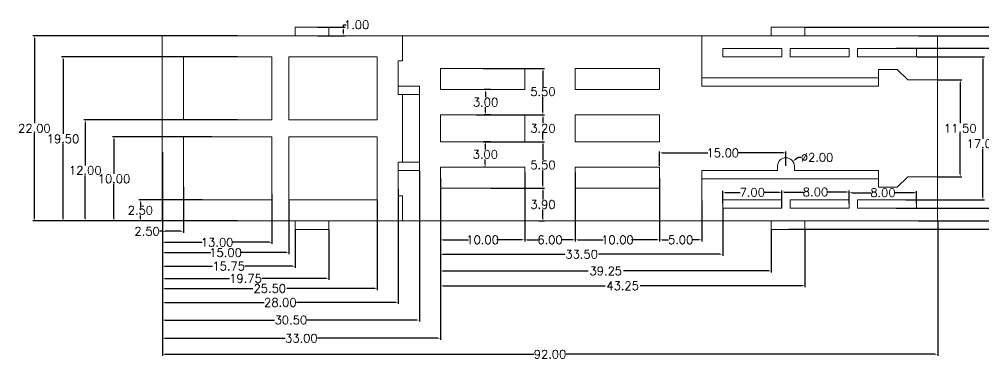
# Model space of a CAD drawing. Header units: inches. Extents: x 2307 to 3202, y 573 to 864.
# Drawn here: x 2853.2 to 2967.6, y 740.1 to 780.6 of the extents above; entities that cross this region are included whole.
import ezdxf

# ---------------------------------------------------------------- set-up
doc = ezdxf.new("R2010")
doc.units = ezdxf.units.IN
doc.styles.get("Standard").update_dxf_attribs({"font": 'txt', "bigfont": 'gbcbig.shx'})
doc.dimstyles.new('1.5', dxfattribs={"dimtxt": 1, "dimasz": 0.3, "dimexe": 0.18, "dimexo": 0.0625, "dimgap": 0.09, "dimtad": 0, "dimtih": 1, "dimtoh": 1, "dimzin": 0, "dimdsep": 46, "dimtxsty": 'Standard', "dimcen": 0, "dimadec": 0, "dimazin": 2, "dimtfac": 1, "dimtofl": 0, "dimtmove": 0, "dimatfit": 3, "dimfxl": 1, "dimtolj": 1, "dimtzin": 0, "dimarcsym": 0})

# ---------------------------------------------------------------- blocks, each defined once
blk = doc.blocks.new('*D284')
at = {"color": 0, "lineweight": -2}
for p, q in [((2870.18, 760.64), (2870.18, 755.19)), ((2872.68, 760.64), (2872.68, 755.19)), ((2870.18, 755.37), (2869.88, 755.37)), ((2872.38, 755.37), (2870.48, 755.37))]:
    blk.add_line(p, q, dxfattribs=at)
at = {"color": 0}
for points in [[(2870.48, 755.42), (2870.48, 755.32), (2870.18, 755.37)], [(2872.38, 755.42), (2872.38, 755.32), (2872.68, 755.37)]]:
    blk.add_solid(points, dxfattribs=at)
at = {"layer": 'Defpoints', "color": 0}
for p in [(2870.18, 760.7), (2872.68, 760.7), (2870.18, 755.37)]:
    blk.add_point(p, dxfattribs=at)
at = {"color": 0, "insert": (2868.37, 755.37), "char_height": 1, "attachment_point": 5}
blk.add_mtext('\\A1;2.50', dxfattribs=at)
blk = doc.blocks.new('*D285')
at = {"color": 0, "lineweight": -2}
for p, q in [((2870.18, 759.83), (2870.18, 753.89)), ((2883.18, 759.83), (2883.18, 753.89)), ((2870.48, 754.07), (2874.92, 754.07)), ((2882.88, 754.07), (2878.43, 754.07))]:
    blk.add_line(p, q, dxfattribs=at)
at = {"color": 0}
for points in [[(2870.48, 754.12), (2870.48, 754.02), (2870.18, 754.07)], [(2882.88, 754.12), (2882.88, 754.02), (2883.18, 754.07)]]:
    blk.add_solid(points, dxfattribs=at)
at = {"layer": 'Defpoints', "color": 0}
for p in [(2870.18, 759.9), (2883.18, 759.9), (2883.18, 754.07)]:
    blk.add_point(p, dxfattribs=at)
at = {"color": 0, "insert": (2876.68, 754.07), "char_height": 1, "attachment_point": 5}
blk.add_mtext('\\A1;13.00', dxfattribs=at)
blk = doc.blocks.new('*D286')
at = {"color": 0, "lineweight": -2}
for p, q in [((2870.18, 760.64), (2870.18, 752.67)), ((2885.18, 759.04), (2885.18, 752.67)), ((2870.48, 752.85), (2875.92, 752.85)), ((2884.88, 752.85), (2879.43, 752.85))]:
    blk.add_line(p, q, dxfattribs=at)
at = {"color": 0}
for points in [[(2870.48, 752.9), (2870.48, 752.8), (2870.18, 752.85)], [(2884.88, 752.9), (2884.88, 752.8), (2885.18, 752.85)]]:
    blk.add_solid(points, dxfattribs=at)
at = {"layer": 'Defpoints', "color": 0}
for p in [(2870.18, 760.7), (2885.18, 759.11), (2885.18, 752.85)]:
    blk.add_point(p, dxfattribs=at)
at = {"color": 0, "insert": (2877.68, 752.85), "char_height": 1, "attachment_point": 5}
blk.add_mtext('\\A1;15.00', dxfattribs=at)
blk = doc.blocks.new('*D287')
at = {"color": 0, "lineweight": -2}
for p, q in [((2870.18, 759.77), (2870.18, 751.05)), ((2885.93, 755.54), (2885.93, 751.05)), ((2870.48, 751.23), (2876.13, 751.23)), ((2885.63, 751.23), (2879.97, 751.23))]:
    blk.add_line(p, q, dxfattribs=at)
at = {"color": 0}
for points in [[(2870.48, 751.28), (2870.48, 751.18), (2870.18, 751.23)], [(2885.63, 751.28), (2885.63, 751.18), (2885.93, 751.23)]]:
    blk.add_solid(points, dxfattribs=at)
at = {"layer": 'Defpoints', "color": 0}
for p in [(2870.18, 759.83), (2885.93, 755.61), (2870.18, 751.23)]:
    blk.add_point(p, dxfattribs=at)
at = {"color": 0, "insert": (2878.05, 751.23), "char_height": 1, "attachment_point": 5}
blk.add_mtext('\\A1;15.75', dxfattribs=at)
blk = doc.blocks.new('*D288')
at = {"color": 0, "lineweight": -2}
for p, q in [((2870.18, 759.83), (2870.18, 749.59)), ((2889.93, 755.54), (2889.93, 749.59)), ((2870.48, 749.77), (2878.13, 749.77)), ((2889.63, 749.77), (2881.97, 749.77))]:
    blk.add_line(p, q, dxfattribs=at)
at = {"color": 0}
for points in [[(2870.48, 749.82), (2870.48, 749.72), (2870.18, 749.77)], [(2889.63, 749.82), (2889.63, 749.72), (2889.93, 749.77)]]:
    blk.add_solid(points, dxfattribs=at)
at = {"layer": 'Defpoints', "color": 0}
for p in [(2870.18, 759.9), (2889.93, 755.61), (2870.18, 749.77)]:
    blk.add_point(p, dxfattribs=at)
at = {"color": 0, "insert": (2880.05, 749.77), "char_height": 1, "attachment_point": 5}
blk.add_mtext('\\A1;19.75', dxfattribs=at)
blk = doc.blocks.new('*D289')
at = {"color": 0, "lineweight": -2}
for p, q in [((2870.18, 760.64), (2870.18, 748.4)), ((2895.68, 759.04), (2895.68, 748.4)), ((2870.48, 748.58), (2880.92, 748.58)), ((2895.38, 748.58), (2884.93, 748.58))]:
    blk.add_line(p, q, dxfattribs=at)
at = {"color": 0}
for points in [[(2870.48, 748.63), (2870.48, 748.53), (2870.18, 748.58)], [(2895.38, 748.63), (2895.38, 748.53), (2895.68, 748.58)]]:
    blk.add_solid(points, dxfattribs=at)
at = {"layer": 'Defpoints', "color": 0}
for p in [(2870.18, 760.7), (2895.68, 759.11), (2895.68, 748.58)]:
    blk.add_point(p, dxfattribs=at)
at = {"color": 0, "insert": (2882.93, 748.58), "char_height": 1, "attachment_point": 5}
blk.add_mtext('\\A1;25.50', dxfattribs=at)
blk = doc.blocks.new('*D290')
at = {"color": 0, "lineweight": -2}
for p, q in [((2898.18, 760.36), (2898.18, 746.74)), ((2870.18, 759.71), (2870.18, 746.74)), ((2870.48, 746.92), (2882.25, 746.92)), ((2897.88, 746.92), (2886.1, 746.92))]:
    blk.add_line(p, q, dxfattribs=at)
at = {"color": 0}
for points in [[(2870.48, 746.97), (2870.48, 746.87), (2870.18, 746.92)], [(2897.88, 746.97), (2897.88, 746.87), (2898.18, 746.92)]]:
    blk.add_solid(points, dxfattribs=at)
at = {"layer": 'Defpoints', "color": 0}
for p in [(2898.18, 760.42), (2870.18, 759.77), (2870.18, 746.92)]:
    blk.add_point(p, dxfattribs=at)
at = {"color": 0, "insert": (2884.18, 746.92), "char_height": 1, "attachment_point": 5}
blk.add_mtext('\\A1;28.00', dxfattribs=at)
blk = doc.blocks.new('*D291')
at = {"color": 0, "lineweight": -2}
for p, q in [((2870.18, 762.54), (2870.18, 744.65)), ((2900.68, 762.54), (2900.68, 744.65)), ((2870.48, 744.83), (2883.5, 744.83)), ((2900.38, 744.83), (2887.35, 744.83))]:
    blk.add_line(p, q, dxfattribs=at)
at = {"color": 0}
for points in [[(2870.48, 744.88), (2870.48, 744.78), (2870.18, 744.83)], [(2900.38, 744.88), (2900.38, 744.78), (2900.68, 744.83)]]:
    blk.add_solid(points, dxfattribs=at)
at = {"layer": 'Defpoints', "color": 0}
for p in [(2870.18, 762.61), (2900.68, 762.61), (2870.18, 744.83)]:
    blk.add_point(p, dxfattribs=at)
at = {"color": 0, "insert": (2885.43, 744.83), "char_height": 1, "attachment_point": 5}
blk.add_mtext('\\A1;30.50', dxfattribs=at)
blk = doc.blocks.new('*D292')
at = {"color": 0, "lineweight": -2}
for p, q in [((2870.18, 764.79), (2870.18, 742.49)), ((2903.18, 760.44), (2903.18, 742.49)), ((2870.48, 742.67), (2884.75, 742.67)), ((2902.88, 742.67), (2888.6, 742.67))]:
    blk.add_line(p, q, dxfattribs=at)
at = {"color": 0}
for points in [[(2870.48, 742.72), (2870.48, 742.62), (2870.18, 742.67)], [(2902.88, 742.72), (2902.88, 742.62), (2903.18, 742.67)]]:
    blk.add_solid(points, dxfattribs=at)
at = {"layer": 'Defpoints', "color": 0}
for p in [(2870.18, 764.85), (2903.18, 760.51), (2870.18, 742.67)]:
    blk.add_point(p, dxfattribs=at)
at = {"color": 0, "insert": (2886.68, 742.67), "char_height": 1, "attachment_point": 5}
blk.add_mtext('\\A1;33.00', dxfattribs=at)
blk = doc.blocks.new('*D293')
at = {"color": 0, "lineweight": -2}
for p, q in [((2903.18, 761.69), (2903.18, 754.18)), ((2913.18, 761.69), (2913.18, 754.18)), ((2903.48, 754.36), (2906.5, 754.36)), ((2912.88, 754.36), (2909.85, 754.36))]:
    blk.add_line(p, q, dxfattribs=at)
at = {"color": 0}
for points in [[(2903.48, 754.41), (2903.48, 754.31), (2903.18, 754.36)], [(2912.88, 754.41), (2912.88, 754.31), (2913.18, 754.36)]]:
    blk.add_solid(points, dxfattribs=at)
at = {"layer": 'Defpoints', "color": 0}
for p in [(2903.18, 761.76), (2913.18, 761.76), (2913.18, 754.36)]:
    blk.add_point(p, dxfattribs=at)
at = {"color": 0, "insert": (2908.18, 754.36), "char_height": 1, "attachment_point": 5}
blk.add_mtext('\\A1;10.00', dxfattribs=at)
blk = doc.blocks.new('*D294')
at = {"color": 0, "lineweight": -2}
for p, q in [((2913.18, 762.35), (2913.18, 754.18)), ((2919.18, 762.35), (2919.18, 754.18)), ((2913.48, 754.36), (2914.75, 754.36)), ((2918.88, 754.36), (2917.6, 754.36))]:
    blk.add_line(p, q, dxfattribs=at)
at = {"color": 0}
for points in [[(2913.48, 754.41), (2913.48, 754.31), (2913.18, 754.36)], [(2918.88, 754.41), (2918.88, 754.31), (2919.18, 754.36)]]:
    blk.add_solid(points, dxfattribs=at)
at = {"layer": 'Defpoints', "color": 0}
for p in [(2913.18, 762.41), (2919.18, 762.41), (2919.18, 754.36)]:
    blk.add_point(p, dxfattribs=at)
at = {"color": 0, "insert": (2916.18, 754.36), "char_height": 1, "attachment_point": 5}
blk.add_mtext('\\A1;6.00', dxfattribs=at)
blk = doc.blocks.new('*D295')
at = {"color": 0, "lineweight": -2}
for p, q in [((2919.18, 761.69), (2919.18, 754.18)), ((2929.18, 760.44), (2929.18, 754.18)), ((2919.48, 754.36), (2922.5, 754.36)), ((2928.88, 754.36), (2925.85, 754.36))]:
    blk.add_line(p, q, dxfattribs=at)
at = {"color": 0}
for points in [[(2919.48, 754.41), (2919.48, 754.31), (2919.18, 754.36)], [(2928.88, 754.41), (2928.88, 754.31), (2929.18, 754.36)]]:
    blk.add_solid(points, dxfattribs=at)
at = {"layer": 'Defpoints', "color": 0}
for p in [(2919.18, 761.76), (2929.18, 760.51), (2929.18, 754.36)]:
    blk.add_point(p, dxfattribs=at)
at = {"color": 0, "insert": (2924.18, 754.36), "char_height": 1, "attachment_point": 5}
blk.add_mtext('\\A1;10.00', dxfattribs=at)
blk = doc.blocks.new('*D296')
at = {"color": 0, "lineweight": -2}
for p, q in [((2929.18, 761.69), (2929.18, 754.18)), ((2934.18, 759.04), (2934.18, 754.18)), ((2929.48, 754.36), (2930.25, 754.36)), ((2933.88, 754.36), (2933.1, 754.36))]:
    blk.add_line(p, q, dxfattribs=at)
at = {"color": 0}
for points in [[(2929.48, 754.41), (2929.48, 754.31), (2929.18, 754.36)], [(2933.88, 754.41), (2933.88, 754.31), (2934.18, 754.36)]]:
    blk.add_solid(points, dxfattribs=at)
at = {"layer": 'Defpoints', "color": 0}
for p in [(2929.18, 761.76), (2934.18, 759.11), (2934.18, 754.36)]:
    blk.add_point(p, dxfattribs=at)
at = {"color": 0, "insert": (2931.68, 754.36), "char_height": 1, "attachment_point": 5}
blk.add_mtext('\\A1;5.00', dxfattribs=at)
blk = doc.blocks.new('*D297')
at = {"color": 0, "lineweight": -2}
for p, q in [((2903.18, 761.63), (2903.18, 752.47)), ((2936.68, 758.04), (2936.68, 752.47)), ((2903.48, 752.65), (2917.92, 752.65)), ((2936.38, 752.65), (2921.93, 752.65))]:
    blk.add_line(p, q, dxfattribs=at)
at = {"color": 0}
for points in [[(2903.48, 752.7), (2903.48, 752.6), (2903.18, 752.65)], [(2936.38, 752.7), (2936.38, 752.6), (2936.68, 752.65)]]:
    blk.add_solid(points, dxfattribs=at)
at = {"layer": 'Defpoints', "color": 0}
for p in [(2903.18, 761.69), (2936.68, 758.11), (2936.68, 752.65)]:
    blk.add_point(p, dxfattribs=at)
at = {"color": 0, "insert": (2919.93, 752.65), "char_height": 1, "attachment_point": 5}
blk.add_mtext('\\A1;33.50', dxfattribs=at)
blk = doc.blocks.new('*D298')
at = {"color": 0, "lineweight": -2}
for p, q in [((2942.43, 755.54), (2942.43, 750.48)), ((2903.18, 751.41), (2903.18, 750.48)), ((2903.48, 750.66), (2920.71, 750.66)), ((2942.13, 750.66), (2924.89, 750.66))]:
    blk.add_line(p, q, dxfattribs=at)
at = {"color": 0}
for points in [[(2903.48, 750.71), (2903.48, 750.61), (2903.18, 750.66)], [(2942.13, 750.71), (2942.13, 750.61), (2942.43, 750.66)]]:
    blk.add_solid(points, dxfattribs=at)
at = {"layer": 'Defpoints', "color": 0}
for p in [(2942.43, 755.61), (2903.18, 751.47), (2903.18, 750.66)]:
    blk.add_point(p, dxfattribs=at)
at = {"color": 0, "insert": (2922.8, 750.66), "char_height": 1, "attachment_point": 5}
blk.add_mtext('\\A1;39.25', dxfattribs=at)
blk = doc.blocks.new('*D299')
at = {"color": 0, "lineweight": -2}
for p, q in [((2936.68, 758.67), (2936.68, 760.18)), ((2936.98, 760), (2938.75, 760)), ((2943.38, 760), (2941.6, 760)), ((2943.68, 758.17), (2943.68, 760.18))]:
    blk.add_line(p, q, dxfattribs=at)
at = {"color": 0}
for points in [[(2936.98, 760.05), (2936.98, 759.95), (2936.68, 760)], [(2943.38, 760.05), (2943.38, 759.95), (2943.68, 760)]]:
    blk.add_solid(points, dxfattribs=at)
at = {"layer": 'Defpoints', "color": 0}
for p in [(2936.68, 760), (2936.68, 758.61), (2943.68, 758.11)]:
    blk.add_point(p, dxfattribs=at)
at = {"color": 0, "insert": (2940.18, 760), "char_height": 1, "attachment_point": 5}
blk.add_mtext('\\A1;7.00', dxfattribs=at)
blk = doc.blocks.new('*D300')
at = {"color": 0, "lineweight": -2}
for p, q in [((2943.68, 758.23), (2943.68, 760.22)), ((2943.98, 760.04), (2946.25, 760.04)), ((2951.38, 760.04), (2949.1, 760.04)), ((2951.68, 758.67), (2951.68, 760.22))]:
    blk.add_line(p, q, dxfattribs=at)
at = {"color": 0}
for points in [[(2943.98, 760.09), (2943.98, 759.99), (2943.68, 760.04)], [(2951.38, 760.09), (2951.38, 759.99), (2951.68, 760.04)]]:
    blk.add_solid(points, dxfattribs=at)
at = {"layer": 'Defpoints', "color": 0}
for p in [(2951.68, 760.04), (2943.68, 758.17), (2951.68, 758.61)]:
    blk.add_point(p, dxfattribs=at)
at = {"color": 0, "insert": (2947.68, 760.04), "char_height": 1, "attachment_point": 5}
blk.add_mtext('\\A1;8.00', dxfattribs=at)
blk = doc.blocks.new('*D301')
at = {"color": 0, "lineweight": -2}
for p, q in [((2951.68, 758.67), (2951.68, 760.14)), ((2951.98, 759.96), (2954.25, 759.96)), ((2959.38, 759.96), (2957.1, 759.96)), ((2959.68, 758.67), (2959.68, 760.14))]:
    blk.add_line(p, q, dxfattribs=at)
at = {"color": 0}
for points in [[(2951.98, 760.01), (2951.98, 759.91), (2951.68, 759.96)], [(2959.38, 760.01), (2959.38, 759.91), (2959.68, 759.96)]]:
    blk.add_solid(points, dxfattribs=at)
at = {"layer": 'Defpoints', "color": 0}
for p in [(2959.68, 759.96), (2951.68, 758.61), (2959.68, 758.61)]:
    blk.add_point(p, dxfattribs=at)
at = {"color": 0, "insert": (2955.68, 759.96), "char_height": 1, "attachment_point": 5}
blk.add_mtext('\\A1;8.00', dxfattribs=at)
blk = doc.blocks.new('*D302')
at = {"color": 0, "lineweight": -2}
for p, q in [((2903.18, 755.54), (2903.18, 748.72)), ((2946.43, 755.54), (2946.43, 748.72)), ((2903.48, 748.9), (2922.71, 748.9)), ((2946.13, 748.9), (2926.89, 748.9))]:
    blk.add_line(p, q, dxfattribs=at)
at = {"color": 0}
for points in [[(2903.48, 748.95), (2903.48, 748.85), (2903.18, 748.9)], [(2946.13, 748.95), (2946.13, 748.85), (2946.43, 748.9)]]:
    blk.add_solid(points, dxfattribs=at)
at = {"layer": 'Defpoints', "color": 0}
for p in [(2903.18, 755.61), (2946.43, 755.61), (2903.18, 748.9)]:
    blk.add_point(p, dxfattribs=at)
at = {"color": 0, "insert": (2924.8, 748.9), "char_height": 1, "attachment_point": 5}
blk.add_mtext('\\A1;43.25', dxfattribs=at)
blk = doc.blocks.new('*D303')
at = {"color": 0, "lineweight": -2}
for p, q in [((2870.18, 757.85), (2870.18, 740.59)), ((2962.18, 756.54), (2962.18, 740.59)), ((2870.48, 740.77), (2914.25, 740.77)), ((2961.88, 740.77), (2918.1, 740.77))]:
    blk.add_line(p, q, dxfattribs=at)
at = {"color": 0}
for points in [[(2870.48, 740.82), (2870.48, 740.72), (2870.18, 740.77)], [(2961.88, 740.82), (2961.88, 740.72), (2962.18, 740.77)]]:
    blk.add_solid(points, dxfattribs=at)
at = {"layer": 'Defpoints', "color": 0}
for p in [(2870.18, 757.91), (2962.18, 756.61), (2870.18, 740.77)]:
    blk.add_point(p, dxfattribs=at)
at = {"color": 0, "insert": (2916.18, 740.77), "char_height": 1, "attachment_point": 5}
blk.add_mtext('\\A1;92.00', dxfattribs=at)
blk = doc.blocks.new('*D304')
at = {"color": 0, "lineweight": -2}
for p, q in [((2929.18, 763.17), (2929.18, 764.87)), ((2929.48, 764.69), (2934.92, 764.69)), ((2943.88, 764.69), (2938.43, 764.69)), ((2944.18, 763.17), (2944.18, 764.87))]:
    blk.add_line(p, q, dxfattribs=at)
at = {"color": 0}
for points in [[(2929.48, 764.74), (2929.48, 764.64), (2929.18, 764.69)], [(2943.88, 764.74), (2943.88, 764.64), (2944.18, 764.69)]]:
    blk.add_solid(points, dxfattribs=at)
at = {"layer": 'Defpoints', "color": 0}
for p in [(2929.18, 764.69), (2929.18, 763.11), (2944.18, 763.11)]:
    blk.add_point(p, dxfattribs=at)
at = {"color": 0, "insert": (2936.68, 764.69), "char_height": 1, "attachment_point": 5}
blk.add_mtext('\\A1;15.00', dxfattribs=at)
blk = doc.blocks.new('*D305')
at = {"color": 0, "lineweight": -2}
for p, q in [((2945.65, 764.15), (2945.24, 763.86)), ((2945.95, 764.15), (2945.65, 764.15))]:
    blk.add_line(p, q, dxfattribs=at)
at = {"color": 0}
blk.add_solid([(2945.21, 763.9), (2945.27, 763.82), (2944.99, 763.68)], dxfattribs=at)
at = {"layer": 'Defpoints', "color": 0}
for p in [(2944.99, 763.68), (2943.36, 762.53)]:
    blk.add_point(p, dxfattribs=at)
at = {"color": 0, "insert": (2947.87, 764.15), "char_height": 1, "attachment_point": 5}
blk.add_mtext('\\A1;∅2.00', dxfattribs=at)
blk = doc.blocks.new('*D306')
at = {"color": 0, "lineweight": -2}
for p, q in [((2874.91, 759.11), (2867.39, 759.11)), ((2867.57, 758.81), (2867.57, 758.45)), ((2874.91, 756.61), (2867.39, 756.61)), ((2867.57, 756.91), (2867.57, 757.27))]:
    blk.add_line(p, q, dxfattribs=at)
at = {"color": 0}
for points in [[(2867.52, 758.81), (2867.62, 758.81), (2867.57, 759.11)], [(2867.52, 756.91), (2867.62, 756.91), (2867.57, 756.61)]]:
    blk.add_solid(points, dxfattribs=at)
at = {"layer": 'Defpoints', "color": 0}
for p in [(2867.57, 759.11), (2874.97, 759.11), (2874.97, 756.61)]:
    blk.add_point(p, dxfattribs=at)
at = {"color": 0, "insert": (2867.57, 757.86), "char_height": 1, "attachment_point": 5}
blk.add_mtext('\\A1;2.50', dxfattribs=at)
blk = doc.blocks.new('*D307')
at = {"color": 0, "lineweight": -2}
for p, q in [((2876.04, 766.61), (2864.26, 766.61)), ((2864.44, 766.31), (2864.44, 762.2)), ((2864.44, 756.91), (2864.44, 761.02)), ((2876.04, 756.61), (2864.26, 756.61))]:
    blk.add_line(p, q, dxfattribs=at)
at = {"color": 0}
for points in [[(2864.39, 766.31), (2864.49, 766.31), (2864.44, 766.61)], [(2864.39, 756.91), (2864.49, 756.91), (2864.44, 756.61)]]:
    blk.add_solid(points, dxfattribs=at)
at = {"layer": 'Defpoints', "color": 0}
for p in [(2864.44, 766.61), (2876.11, 766.61), (2876.11, 756.61)]:
    blk.add_point(p, dxfattribs=at)
at = {"color": 0, "insert": (2864.44, 761.61), "char_height": 1, "attachment_point": 5}
blk.add_mtext('\\A1;10.00', dxfattribs=at)
blk = doc.blocks.new('*D308')
at = {"color": 0, "lineweight": -2}
for p, q in [((2879.09, 768.61), (2860.85, 768.61)), ((2861.03, 768.31), (2861.03, 763.2)), ((2861.03, 756.91), (2861.03, 762.02)), ((2879.09, 756.61), (2860.85, 756.61))]:
    blk.add_line(p, q, dxfattribs=at)
at = {"color": 0}
for points in [[(2860.98, 768.31), (2861.08, 768.31), (2861.03, 768.61)], [(2860.98, 756.91), (2861.08, 756.91), (2861.03, 756.61)]]:
    blk.add_solid(points, dxfattribs=at)
at = {"layer": 'Defpoints', "color": 0}
for p in [(2861.03, 768.61), (2879.15, 768.61), (2879.15, 756.61)]:
    blk.add_point(p, dxfattribs=at)
at = {"color": 0, "insert": (2861.03, 762.61), "char_height": 1, "attachment_point": 5}
blk.add_mtext('\\A1;12.00', dxfattribs=at)
blk = doc.blocks.new('*D309')
at = {"color": 0, "lineweight": -2}
for p, q in [((2879.09, 776.11), (2858.21, 776.11)), ((2858.39, 775.81), (2858.39, 766.95)), ((2858.39, 756.91), (2858.39, 765.77)), ((2879.09, 756.61), (2858.21, 756.61))]:
    blk.add_line(p, q, dxfattribs=at)
at = {"color": 0}
for points in [[(2858.34, 775.81), (2858.44, 775.81), (2858.39, 776.11)], [(2858.34, 756.91), (2858.44, 756.91), (2858.39, 756.61)]]:
    blk.add_solid(points, dxfattribs=at)
at = {"layer": 'Defpoints', "color": 0}
for p in [(2858.39, 776.11), (2879.15, 776.11), (2879.15, 756.61)]:
    blk.add_point(p, dxfattribs=at)
at = {"color": 0, "insert": (2858.39, 766.36), "char_height": 1, "attachment_point": 5}
blk.add_mtext('\\A1;19.50', dxfattribs=at)
blk = doc.blocks.new('*D310')
at = {"color": 0, "lineweight": -2}
for p, q in [((2879.09, 778.61), (2854.82, 778.61)), ((2855, 778.31), (2855, 768.2)), ((2855, 756.91), (2855, 767.02)), ((2879.09, 756.61), (2854.82, 756.61))]:
    blk.add_line(p, q, dxfattribs=at)
at = {"color": 0}
for points in [[(2854.95, 778.31), (2855.05, 778.31), (2855, 778.61)], [(2854.95, 756.91), (2855.05, 756.91), (2855, 756.61)]]:
    blk.add_solid(points, dxfattribs=at)
at = {"layer": 'Defpoints', "color": 0}
for p in [(2855, 778.61), (2879.15, 778.61), (2879.15, 756.61)]:
    blk.add_point(p, dxfattribs=at)
at = {"color": 0, "insert": (2855, 767.61), "char_height": 1, "attachment_point": 5}
blk.add_mtext('\\A1;22.00', dxfattribs=at)
blk = doc.blocks.new('*D311')
at = {"color": 0, "lineweight": -2}
for p, q in [((2888.57, 779.61), (2891.86, 779.61)), ((2891.68, 779.61), (2891.68, 779.91)), ((2891.68, 779.91), (2891.98, 779.91)), ((2888.57, 778.61), (2891.86, 778.61)), ((2891.68, 778.91), (2891.68, 779.31))]:
    blk.add_line(p, q, dxfattribs=at)
at = {"color": 0}
for points in [[(2891.63, 779.31), (2891.73, 779.31), (2891.68, 779.61)], [(2891.63, 778.91), (2891.73, 778.91), (2891.68, 778.61)]]:
    blk.add_solid(points, dxfattribs=at)
at = {"layer": 'Defpoints', "color": 0}
for p in [(2888.51, 779.61), (2891.68, 779.61), (2888.51, 778.61)]:
    blk.add_point(p, dxfattribs=at)
at = {"color": 0, "insert": (2893.23, 779.91), "char_height": 1, "attachment_point": 5}
blk.add_mtext('\\A1;1.00', dxfattribs=at)
blk = doc.blocks.new('*D312')
at = {"color": 0, "lineweight": -2}
for p, q in [((2912.32, 760.51), (2915.52, 760.51)), ((2915.34, 760.21), (2915.34, 759.15)), ((2915.34, 756.91), (2915.34, 757.97)), ((2914.86, 756.61), (2915.52, 756.61))]:
    blk.add_line(p, q, dxfattribs=at)
at = {"color": 0}
for points in [[(2915.29, 760.21), (2915.39, 760.21), (2915.34, 760.51)], [(2915.29, 756.91), (2915.39, 756.91), (2915.34, 756.61)]]:
    blk.add_solid(points, dxfattribs=at)
at = {"layer": 'Defpoints', "color": 0}
for p in [(2912.26, 760.51), (2915.34, 760.51), (2914.79, 756.61)]:
    blk.add_point(p, dxfattribs=at)
at = {"color": 0, "insert": (2915.34, 758.56), "char_height": 1, "attachment_point": 5}
blk.add_mtext('\\A1;3.90', dxfattribs=at)
blk = doc.blocks.new('*D313')
at = {"color": 0, "lineweight": -2}
for p, q in [((2909.21, 766.01), (2915.52, 766.01)), ((2915.34, 765.71), (2915.34, 763.85)), ((2915.34, 760.81), (2915.34, 762.67)), ((2909.21, 760.51), (2915.52, 760.51))]:
    blk.add_line(p, q, dxfattribs=at)
at = {"color": 0}
for points in [[(2915.29, 765.71), (2915.39, 765.71), (2915.34, 766.01)], [(2915.29, 760.81), (2915.39, 760.81), (2915.34, 760.51)]]:
    blk.add_solid(points, dxfattribs=at)
at = {"layer": 'Defpoints', "color": 0}
for p in [(2909.14, 766.01), (2915.34, 766.01), (2909.14, 760.51)]:
    blk.add_point(p, dxfattribs=at)
at = {"color": 0, "insert": (2915.34, 763.26), "char_height": 1, "attachment_point": 5}
blk.add_mtext('\\A1;5.50', dxfattribs=at)
blk = doc.blocks.new('*D314')
at = {"color": 0, "lineweight": -2}
for p, q in [((2908.24, 769.21), (2915.52, 769.21)), ((2915.34, 768.91), (2915.34, 768.2)), ((2915.34, 766.31), (2915.34, 767.02)), ((2908.24, 766.01), (2915.52, 766.01))]:
    blk.add_line(p, q, dxfattribs=at)
at = {"color": 0}
for points in [[(2915.29, 768.91), (2915.39, 768.91), (2915.34, 769.21)], [(2915.29, 766.31), (2915.39, 766.31), (2915.34, 766.01)]]:
    blk.add_solid(points, dxfattribs=at)
at = {"layer": 'Defpoints', "color": 0}
for p in [(2908.18, 769.21), (2915.34, 769.21), (2908.18, 766.01)]:
    blk.add_point(p, dxfattribs=at)
at = {"color": 0, "insert": (2915.34, 767.61), "char_height": 1, "attachment_point": 5}
blk.add_mtext('\\A1;3.20', dxfattribs=at)
blk = doc.blocks.new('*D315')
at = {"color": 0, "lineweight": -2}
for p, q in [((2908.24, 774.71), (2915.52, 774.71)), ((2915.34, 774.41), (2915.34, 772.55)), ((2915.34, 769.51), (2915.34, 771.37)), ((2907.42, 769.21), (2915.52, 769.21))]:
    blk.add_line(p, q, dxfattribs=at)
at = {"color": 0}
for points in [[(2915.29, 774.41), (2915.39, 774.41), (2915.34, 774.71)], [(2915.29, 769.51), (2915.39, 769.51), (2915.34, 769.21)]]:
    blk.add_solid(points, dxfattribs=at)
at = {"layer": 'Defpoints', "color": 0}
for p in [(2908.18, 774.71), (2915.34, 774.71), (2907.36, 769.21)]:
    blk.add_point(p, dxfattribs=at)
at = {"color": 0, "insert": (2915.34, 771.96), "char_height": 1, "attachment_point": 5}
blk.add_mtext('\\A1;5.50', dxfattribs=at)
blk = doc.blocks.new('*D316')
at = {"color": 0, "lineweight": -2}
for p, q in [((2909.13, 772.21), (2908.35, 772.21)), ((2908.53, 771.91), (2908.53, 771.3)), ((2909.13, 769.21), (2908.35, 769.21)), ((2908.53, 769.51), (2908.53, 770.12))]:
    blk.add_line(p, q, dxfattribs=at)
at = {"color": 0}
for points in [[(2908.48, 771.91), (2908.58, 771.91), (2908.53, 772.21)], [(2908.48, 769.51), (2908.58, 769.51), (2908.53, 769.21)]]:
    blk.add_solid(points, dxfattribs=at)
at = {"layer": 'Defpoints', "color": 0}
for p in [(2909.19, 772.21), (2908.53, 769.21), (2909.19, 769.21)]:
    blk.add_point(p, dxfattribs=at)
at = {"color": 0, "insert": (2908.53, 770.71), "char_height": 1, "attachment_point": 5}
blk.add_mtext('\\A1;3.00', dxfattribs=at)
blk = doc.blocks.new('*D317')
at = {"color": 0, "lineweight": -2}
for p, q in [((2909.14, 766.01), (2908.32, 766.01)), ((2908.5, 765.71), (2908.5, 765.1)), ((2908.5, 763.31), (2908.5, 763.92)), ((2908.47, 763.01), (2908.32, 763.01))]:
    blk.add_line(p, q, dxfattribs=at)
at = {"color": 0}
for points in [[(2908.45, 765.71), (2908.55, 765.71), (2908.5, 766.01)], [(2908.45, 763.31), (2908.55, 763.31), (2908.5, 763.01)]]:
    blk.add_solid(points, dxfattribs=at)
at = {"layer": 'Defpoints', "color": 0}
for p in [(2908.5, 766.01), (2909.21, 766.01), (2908.53, 763.01)]:
    blk.add_point(p, dxfattribs=at)
at = {"color": 0, "insert": (2908.5, 764.51), "char_height": 1, "attachment_point": 5}
blk.add_mtext('\\A1;3.00', dxfattribs=at)
blk = doc.blocks.new('*D318')
at = {"color": 0, "lineweight": -2}
for p, q in [((2962.24, 773.36), (2965.04, 773.36)), ((2964.86, 773.06), (2964.86, 768.2)), ((2964.86, 762.16), (2964.86, 767.02)), ((2962.24, 761.86), (2965.04, 761.86))]:
    blk.add_line(p, q, dxfattribs=at)
at = {"color": 0}
for points in [[(2964.81, 773.06), (2964.91, 773.06), (2964.86, 773.36)], [(2964.81, 762.16), (2964.91, 762.16), (2964.86, 761.86)]]:
    blk.add_solid(points, dxfattribs=at)
at = {"layer": 'Defpoints', "color": 0}
for p in [(2962.18, 773.36), (2964.86, 773.36), (2962.18, 761.86)]:
    blk.add_point(p, dxfattribs=at)
at = {"color": 0, "insert": (2964.86, 767.61), "char_height": 1, "attachment_point": 5}
blk.add_mtext('\\A1;11.50', dxfattribs=at)
blk = doc.blocks.new('*D319')
at = {"color": 0, "lineweight": -2}
for p, q in [((2959.74, 776.11), (2967.73, 776.11)), ((2967.55, 775.81), (2967.55, 766.36)), ((2967.55, 759.41), (2967.55, 765.18)), ((2958.4, 759.11), (2967.73, 759.11))]:
    blk.add_line(p, q, dxfattribs=at)
at = {"color": 0}
for points in [[(2967.5, 775.81), (2967.6, 775.81), (2967.55, 776.11)], [(2967.5, 759.41), (2967.6, 759.41), (2967.55, 759.11)]]:
    blk.add_solid(points, dxfattribs=at)
at = {"layer": 'Defpoints', "color": 0}
for p in [(2959.68, 776.11), (2958.34, 759.11), (2967.55, 759.11)]:
    blk.add_point(p, dxfattribs=at)
at = {"color": 0, "insert": (2967.55, 765.77), "char_height": 1, "attachment_point": 5}
blk.add_mtext('\\A1;17.00', dxfattribs=at)
blk = doc.blocks.new('*D320')
at = {"color": 0, "lineweight": -2}
for p, q in [((2957.26, 777.11), (2970.71, 777.11)), ((2970.53, 776.81), (2970.53, 768.2)), ((2970.53, 758.41), (2970.53, 767.02)), ((2957.26, 758.11), (2970.71, 758.11))]:
    blk.add_line(p, q, dxfattribs=at)
at = {"color": 0}
for points in [[(2970.48, 776.81), (2970.58, 776.81), (2970.53, 777.11)], [(2970.48, 758.41), (2970.58, 758.41), (2970.53, 758.11)]]:
    blk.add_solid(points, dxfattribs=at)
at = {"layer": 'Defpoints', "color": 0}
for p in [(2957.2, 777.11), (2970.53, 777.11), (2957.2, 758.11)]:
    blk.add_point(p, dxfattribs=at)
at = {"color": 0, "insert": (2970.53, 767.61), "char_height": 1, "attachment_point": 5}
blk.add_mtext('\\A1;19.00', dxfattribs=at)
blk = doc.blocks.new('*D321')
at = {"color": 0, "lineweight": -2}
for p, q in [((2959.89, 778.61), (2974.3, 778.61)), ((2974.12, 778.31), (2974.12, 766.36)), ((2974.12, 756.91), (2974.12, 765.18)), ((2959.89, 756.61), (2974.3, 756.61))]:
    blk.add_line(p, q, dxfattribs=at)
at = {"color": 0}
for points in [[(2974.07, 778.31), (2974.17, 778.31), (2974.12, 778.61)], [(2974.07, 756.91), (2974.17, 756.91), (2974.12, 756.61)]]:
    blk.add_solid(points, dxfattribs=at)
at = {"layer": 'Defpoints', "color": 0}
for p in [(2959.83, 778.61), (2974.12, 778.61), (2959.83, 756.61)]:
    blk.add_point(p, dxfattribs=at)
at = {"color": 0, "insert": (2974.12, 765.77), "char_height": 1, "attachment_point": 5}
blk.add_mtext('\\A1;22.00', dxfattribs=at)
blk = doc.blocks.new('*D322')
at = {"color": 0, "lineweight": -2}
for p, q in [((2946.49, 779.61), (2977.75, 779.61)), ((2977.57, 779.31), (2977.57, 768.2)), ((2977.57, 755.91), (2977.57, 767.02)), ((2944.49, 755.61), (2977.75, 755.61))]:
    blk.add_line(p, q, dxfattribs=at)
at = {"color": 0}
for points in [[(2977.52, 779.31), (2977.62, 779.31), (2977.57, 779.61)], [(2977.52, 755.91), (2977.62, 755.91), (2977.57, 755.61)]]:
    blk.add_solid(points, dxfattribs=at)
at = {"layer": 'Defpoints', "color": 0}
for p in [(2946.43, 779.61), (2944.43, 755.61), (2977.57, 755.61)]:
    blk.add_point(p, dxfattribs=at)
at = {"color": 0, "insert": (2977.57, 767.61), "char_height": 1, "attachment_point": 5}
blk.add_mtext('\\A1;24.00', dxfattribs=at)

msp = doc.modelspace()

# ---------------------------------------------------------------- linework, layer by layer
at = {"color": 7, "linetype": 'Continuous', "lineweight": 15}
for p, q in [((2885.926, 779.605), (2889.926, 779.605)), ((2885.926, 779.605), (2885.926, 778.605)), ((2889.926, 779.605), (2889.926, 778.605)), ((2942.426, 779.605), (2942.426, 778.605)), ((2946.426, 779.605), (2942.426, 779.605)), ((2946.426, 779.605), (2946.426, 778.605)), ((2870.176, 778.605), (2870.176, 756.605)), ((2898.676, 778.605), (2870.176, 778.605)), ((2898.676, 775.605), (2898.676, 778.605)), ((2934.176, 778.605), (2898.676, 778.605)), ((2934.176, 773.605), (2934.176, 778.605)), ((2962.176, 778.605), (2934.176, 778.605)), ((2962.176, 773.355), (2962.176, 778.605)), ((2936.676, 777.105), (2943.676, 777.105)), ((2936.676, 776.105), (2936.676, 777.105)), ((2943.676, 777.105), (2943.676, 776.105)), ((2944.676, 777.105), (2951.676, 777.105)), ((2944.676, 776.105), (2944.676, 777.105)), ((2951.676, 777.105), (2951.676, 776.105)), ((2952.676, 777.105), (2959.676, 777.105)), ((2952.676, 776.105), (2952.676, 777.105)), ((2959.676, 777.105), (2959.676, 776.105)), ((2883.176, 776.105), (2872.676, 776.105)), ((2872.676, 776.105), (2872.676, 768.605)), ((2883.176, 768.605), (2883.176, 776.105)), ((2895.676, 776.105), (2885.176, 776.105)), ((2885.176, 776.105), (2885.176, 768.605)), ((2895.676, 768.605), (2895.676, 776.105)), ((2943.676, 776.105), (2936.676, 776.105)), ((2951.676, 776.105), (2944.676, 776.105)), ((2959.676, 776.105), (2952.676, 776.105)), ((2898.176, 775.605), (2898.676, 775.605)), ((2898.176, 775.605), (2898.176, 771.605)), ((2913.176, 774.705), (2903.176, 774.705)), ((2903.176, 774.705), (2903.176, 772.205)), ((2913.176, 772.205), (2913.176, 774.705)), ((2919.176, 774.705), (2929.176, 774.705)), ((2919.176, 772.205), (2919.176, 774.705)), ((2929.176, 774.705), (2929.176, 772.205)), ((2955.176, 773.605), (2955.176, 774.605)), ((2957.376, 774.605), (2955.176, 774.605)), ((2957.376, 774.605), (2958.626, 773.355)), ((2900.676, 772.605), (2898.176, 772.605)), ((2900.676, 771.605), (2900.676, 772.605)), ((2955.176, 773.605), (2934.176, 773.605)), ((2934.176, 773.605), (2934.176, 772.605)), ((2934.176, 772.605), (2955.176, 772.605)), ((2955.176, 772.605), (2955.176, 773.605)), ((2962.176, 773.355), (2958.626, 773.355)), ((2962.176, 773.355), (2962.176, 761.855)), ((2898.676, 771.605), (2898.176, 771.605)), ((2898.676, 763.605), (2898.676, 771.605)), ((2898.676, 771.605), (2900.676, 771.605)), ((2900.676, 763.605), (2900.676, 771.605)), ((2903.176, 772.205), (2913.176, 772.205)), ((2929.176, 772.205), (2919.176, 772.205)), ((2913.176, 769.205), (2903.176, 769.205)), ((2903.176, 769.205), (2903.176, 766.005)), ((2913.176, 766.005), (2913.176, 769.205)), ((2919.176, 769.205), (2929.176, 769.205)), ((2919.176, 766.005), (2919.176, 769.205)), ((2929.176, 769.205), (2929.176, 766.005)), ((2872.676, 768.605), (2883.176, 768.605)), ((2885.176, 768.605), (2895.676, 768.605)), ((2872.676, 766.605), (2883.176, 766.605)), ((2872.676, 759.105), (2872.676, 766.605)), ((2883.176, 766.605), (2883.176, 759.105)), ((2885.176, 766.605), (2895.676, 766.605)), ((2885.176, 759.105), (2885.176, 766.605)), ((2895.676, 766.605), (2895.676, 759.105)), ((2903.176, 766.005), (2913.176, 766.005)), ((2929.176, 766.005), (2919.176, 766.005)), ((2898.176, 763.605), (2898.176, 759.605)), ((2898.176, 763.605), (2898.676, 763.605)), ((2900.676, 763.605), (2898.676, 763.605)), ((2900.676, 762.605), (2900.676, 763.605)), ((2898.176, 762.605), (2900.676, 762.605)), ((2913.176, 763.005), (2903.176, 763.005)), ((2903.176, 763.005), (2903.176, 760.505)), ((2913.176, 760.505), (2913.176, 763.005)), ((2919.176, 763.005), (2929.176, 763.005)), ((2919.176, 760.505), (2919.176, 763.005)), ((2929.176, 763.005), (2929.176, 760.505)), ((2934.176, 762.605), (2943.176, 762.605)), ((2934.176, 761.605), (2934.176, 762.605)), ((2943.176, 763.105), (2943.176, 762.605)), ((2945.176, 762.605), (2945.176, 763.105)), ((2945.176, 762.605), (2955.176, 762.605)), ((2955.176, 762.605), (2955.176, 761.605)), ((2934.176, 756.605), (2934.176, 761.605)), ((2955.176, 761.605), (2934.176, 761.605)), ((2955.176, 761.605), (2955.176, 760.605)), ((2958.626, 761.855), (2957.376, 760.605)), ((2958.626, 761.855), (2962.176, 761.855)), ((2962.176, 756.605), (2962.176, 761.855)), ((2903.176, 760.505), (2913.176, 760.505)), ((2929.176, 760.505), (2919.176, 760.505)), ((2955.176, 760.605), (2957.376, 760.605)), ((2883.176, 759.105), (2872.676, 759.105)), ((2895.676, 759.105), (2885.176, 759.105)), ((2898.176, 759.605), (2898.676, 759.605)), ((2898.676, 759.605), (2898.676, 756.605)), ((2943.676, 759.105), (2936.676, 759.105)), ((2936.676, 759.105), (2936.676, 758.105)), ((2943.676, 758.105), (2943.676, 759.105)), ((2951.676, 759.105), (2944.676, 759.105)), ((2944.676, 759.105), (2944.676, 758.105)), ((2951.676, 758.105), (2951.676, 759.105)), ((2952.676, 759.105), (2952.676, 758.105)), ((2959.676, 759.105), (2952.676, 759.105)), ((2959.676, 758.105), (2959.676, 759.105)), ((2936.676, 758.105), (2943.676, 758.105)), ((2944.676, 758.105), (2951.676, 758.105)), ((2952.676, 758.105), (2959.676, 758.105)), ((2870.176, 756.605), (2898.676, 756.605)), ((2885.926, 755.605), (2885.926, 756.605)), ((2889.926, 755.605), (2889.926, 756.605)), ((2898.676, 756.605), (2934.176, 756.605)), ((2934.176, 756.605), (2962.176, 756.605)), ((2942.426, 755.605), (2942.426, 756.605)), ((2946.426, 755.605), (2946.426, 756.605)), ((2885.926, 755.605), (2889.926, 755.605)), ((2946.426, 755.605), (2942.426, 755.605))]:
    msp.add_line(p, q, dxfattribs=at)
msp.add_arc((2944.176, 763.105), 1, 0, 180, dxfattribs=at)

# ---------------------------------------------------------------- dimensions: what is measured, and where the dimension line sits
for base, p1, p2, picture, middle in [((2891.676, 779.605), (2888.51, 778.605), (2888.51, 779.605), '*D311', (2893.232, 779.905)), ((2977.568, 755.605), (2946.426, 779.605), (2944.426, 755.605), '*D322', (2977.568, 767.605)), ((2855.002, 778.605), (2879.153, 756.605), (2879.153, 778.605), '*D310', (2855.002, 767.605)), ((2970.526, 777.105), (2957.2, 758.105), (2957.2, 777.105), '*D320', (2970.526, 767.605)), ((2858.385, 776.105), (2879.153, 756.605), (2879.153, 776.105), '*D309', (2858.385, 766.355)), ((2915.34, 774.705), (2907.36, 769.205), (2908.176, 774.705), '*D315', (2915.34, 771.955)), ((2964.862, 773.355), (2962.176, 761.855), (2962.176, 773.355), '*D318', (2964.862, 767.605)), ((2908.531, 769.205), (2909.189, 772.205), (2909.189, 769.205), '*D316', (2908.531, 770.705)), ((2915.34, 769.205), (2908.176, 766.005), (2908.176, 769.205), '*D314', (2915.34, 767.605)), ((2861.031, 768.605), (2879.153, 756.605), (2879.153, 768.605), '*D308', (2861.031, 762.605)), ((2864.438, 766.605), (2876.107, 756.605), (2876.107, 766.605), '*D307', (2864.438, 761.605)), ((2908.496, 766.005), (2908.531, 763.005), (2909.205, 766.005), '*D317', (2908.496, 764.505)), ((2915.34, 766.005), (2909.143, 760.505), (2909.143, 766.005), '*D313', (2915.34, 763.255)), ((2915.34, 760.505), (2914.793, 756.605), (2912.259, 760.505), '*D312', (2915.34, 758.555)), ((2867.569, 759.105), (2874.969, 756.605), (2874.969, 759.105), '*D306', (2867.569, 757.855))]:
    dim = msp.add_linear_dim(base=base, p1=p1, p2=p2, angle=90, dimstyle='1.5')
    dim.commit()
    dim.dimension.update_dxf_attribs({"geometry": picture, "text_midpoint": middle})
for base, p1, p2, picture, middle in [((2974.123, 778.605), (2959.829, 756.605), (2959.829, 778.605), '*D321', (2974.123, 765.774)), ((2967.551, 759.105), (2959.676, 776.105), (2958.34, 759.105), '*D319', (2967.551, 765.771))]:
    dim = msp.add_linear_dim(base=base, p1=p1, p2=p2, angle=90, dimstyle='1.5')
    dim.commit()
    dim.dimension.update_dxf_attribs({"geometry": picture, "text_midpoint": middle, "dimtype": 160})
for base, p1, p2, picture, middle in [((2870.176, 742.672), (2903.176, 760.505), (2870.176, 764.852), '*D292', (2886.676, 742.672)), ((2929.176, 764.69), (2944.176, 763.105), (2929.176, 763.105), '*D304', (2936.676, 764.69)), ((2870.176, 744.829), (2900.676, 762.605), (2870.176, 762.605), '*D291', (2885.426, 744.829)), ((2919.176, 754.361), (2913.176, 762.413), (2919.176, 762.413), '*D294', (2916.176, 754.361)), ((2913.176, 754.361), (2903.176, 761.755), (2913.176, 761.755), '*D293', (2908.176, 754.361)), ((2936.676, 752.651), (2903.176, 761.693), (2936.676, 758.105), '*D297', (2919.926, 752.651)), ((2929.176, 754.361), (2919.176, 761.755), (2929.176, 760.505), '*D295', (2924.176, 754.361)), ((2934.176, 754.361), (2929.176, 761.755), (2934.176, 759.105), '*D296', (2931.676, 754.361)), ((2870.176, 755.367), (2872.676, 760.704), (2870.176, 760.704), '*D284', (2868.369, 755.367)), ((2885.176, 752.85), (2870.176, 760.704), (2885.176, 759.105), '*D286', (2877.676, 752.85)), ((2895.676, 748.581), (2870.176, 760.704), (2895.676, 759.105), '*D289', (2882.926, 748.581)), ((2870.176, 746.922), (2898.176, 760.424), (2870.176, 759.772), '*D290', (2884.176, 746.922)), ((2883.176, 754.073), (2870.176, 759.897), (2883.176, 759.897), '*D285', (2876.676, 754.073)), ((2870.176, 749.771), (2889.926, 755.605), (2870.176, 759.897), '*D288', (2880.051, 749.771)), ((2936.676, 759.997), (2943.676, 758.105), (2936.676, 758.605), '*D299', (2940.176, 759.997)), ((2951.676, 760.043), (2943.676, 758.168), (2951.676, 758.605), '*D300', (2947.676, 760.043)), ((2959.676, 759.964), (2951.676, 758.605), (2959.676, 758.605), '*D301', (2955.676, 759.964)), ((2870.176, 751.227), (2885.926, 755.605), (2870.176, 759.835), '*D287', (2878.051, 751.227)), ((2870.176, 740.773), (2962.176, 756.605), (2870.176, 757.914), '*D303', (2916.176, 740.773)), ((2903.176, 750.658), (2942.426, 755.605), (2903.176, 751.468), '*D298', (2922.801, 750.658)), ((2903.176, 748.901), (2946.426, 755.605), (2903.176, 755.605), '*D302', (2924.801, 748.901))]:
    dim = msp.add_linear_dim(base=base, p1=p1, p2=p2, dimstyle='1.5')
    dim.commit()
    dim.dimension.update_dxf_attribs({"geometry": picture, "text_midpoint": middle})
dim = msp.add_diameter_dim_2p(p1=(2943.36, 762.527), p2=(2944.992, 763.683), dimstyle='1.5')
dim.commit()
dim.dimension.update_dxf_attribs({"geometry": '*D305', "text_midpoint": (2947.873, 764.149), "dimtype": 163})

doc.saveas('drawing.dxf')
